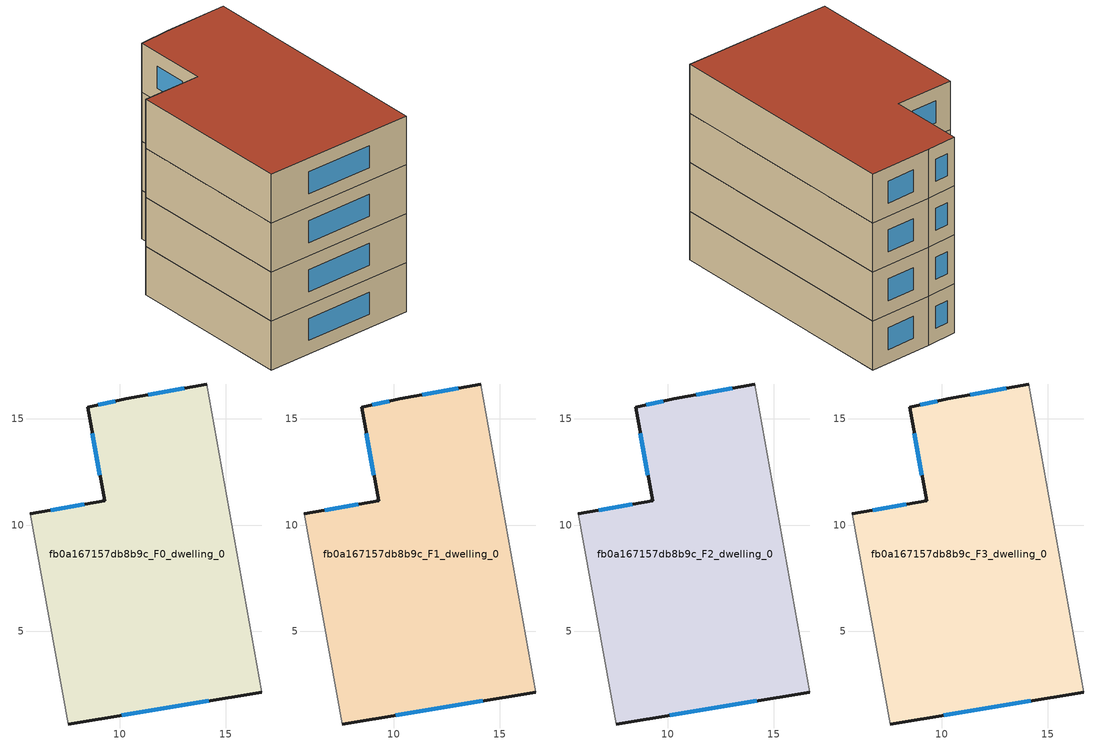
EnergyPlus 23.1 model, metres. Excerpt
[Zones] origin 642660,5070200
fb0a167157db8b9c_F0_dwelling_0
 floor ground (EU_floor_Construction): 14.09,16.64 16.69,2.13 7.58,0.64 5.78,10.54 9.29,11.14 8.49,15.55 10.29,15.95 z0
 wall outside (EU_wall_Construction): 14.09,16.64 10.29,15.95 8.49,15.55 9.29,11.14 5.78,10.54 / 7.58,0.64 16.69,2.13 z0:3
 wall adiabatic (EU_wall_Construction): 16.69,2.13 14.09,16.64 / 5.78,10.54 7.58,0.64 z0:3
 window (EU_Window_Construction): 9.79,15.84 8.98,15.66 / 13.04,16.45 11.33,16.14 / 10.09,1.05 14.18,1.72 / 8.32,10.98 6.75,10.71 / 8.71,14.33 9.07,12.36 z0.83:2.17
fb0a167157db8b9c_F1_dwelling_0
 floor to fb0a167157db8b9c_F0_dwelling_0 (EU_floor_Construction): 14.09,16.64 16.69,2.13 7.58,0.64 5.78,10.54 9.29,11.14 8.49,15.55 10.29,15.95 z3
 wall outside (EU_wall_Construction): 14.09,16.64 10.29,15.95 8.49,15.55 9.29,11.14 5.78,10.54 / 7.58,0.64 16.69,2.13 z3:6
 wall adiabatic (EU_wall_Construction): 16.69,2.13 14.09,16.64 / 5.78,10.54 7.58,0.64 z3:6
 window (EU_Window_Construction): 9.79,15.84 8.98,15.66 / 13.04,16.45 11.33,16.14 / 10.09,1.05 14.18,1.72 / 8.32,10.98 6.75,10.71 / 8.71,14.33 9.07,12.36 z3.83:5.17
fb0a167157db8b9c_F2_dwelling_0
 floor to fb0a167157db8b9c_F1_dwelling_0 (EU_floor_Construction): 14.09,16.64 16.69,2.13 7.58,0.64 5.78,10.54 9.29,11.14 8.49,15.55 10.29,15.95 z6
 wall outside (EU_wall_Construction): 14.09,16.64 10.29,15.95 8.49,15.55 9.29,11.14 5.78,10.54 / 7.58,0.64 16.69,2.13 z6:9
 wall adiabatic (EU_wall_Construction): 16.69,2.13 14.09,16.64 / 5.78,10.54 7.58,0.64 z6:9
 window (EU_Window_Construction): 9.79,15.84 8.98,15.66 / 13.04,16.45 11.33,16.14 / 10.09,1.05 14.18,1.72 / 8.32,10.98 6.75,10.71 / 8.71,14.33 9.07,12.36 z6.83:8.17
fb0a167157db8b9c_F3_dwelling_0
 floor to fb0a167157db8b9c_F2_dwelling_0 (EU_floor_Construction): 14.09,16.64 16.69,2.13 7.58,0.64 5.78,10.54 9.29,11.14 8.49,15.55 10.29,15.95 z9
 wall outside (EU_wall_Construction): 14.09,16.64 10.29,15.95 8.49,15.55 9.29,11.14 5.78,10.54 / 7.58,0.64 16.69,2.13 z9:12
 wall adiabatic (EU_wall_Construction): 16.69,2.13 14.09,16.64 / 5.78,10.54 7.58,0.64 z9:12
 window (EU_Window_Construction): 9.79,15.84 8.98,15.66 / 13.04,16.45 11.33,16.14 / 10.09,1.05 14.18,1.72 / 8.32,10.98 6.75,10.71 / 8.71,14.33 9.07,12.36 z9.83:11.17
 roof outside (EU_roof_Construction): 16.69,2.13 14.09,16.64 10.29,15.95 8.49,15.55 9.29,11.14 5.78,10.54 7.58,0.64 z12
[Building]
EU S2 Campaign: North Axis=0; Terrain=City; Solar Distribution=FullExterior
[Site:Location]
Lyon-Bron: Latitude=45.75; Longitude=5; Time Zone=1; Elevation=198
[SizingPeriod:WeatherFileDays]
AnnualSizingPeriod: Begin Month=1; Begin Day of Month=1; End Month=12; End Day of Month=31; Day of Week for Start Day=Monday; Use Weather File Daylight Saving Period=No; Use Weather File Rain and Snow Indicators=No
[MATERIAL]
EU_InternalMass_Material: Roughness=MediumRough; Thickness=0.1; Conductivity=1; Density=1800; Specific Heat=900; Thermal Absorptance=0.9; Solar Absorptance=0.7; Visible Absorptance=0.7
[MATERIAL:NOMASS] Roughness=MediumRough; Thermal Absorptance=0.9; Solar Absorptance=0.7; Visible Absorptance=0.7
Name | Thermal Resistance
EU_wall_NoMass | 0.87146
EU_roof_NoMass | 0.842276
EU_floor_NoMass | 0.496999
[WINDOWMATERIAL:SIMPLEGLAZINGSYSTEM]
EU_Window_SimpleGlazing: UFactor=2.2525; Solar Heat Gain Coefficient=0.76; Visible Transmittance=0.76
[CONSTRUCTION]
EU_wall_Construction: EU_wall_NoMass
EU_roof_Construction: EU_roof_NoMass
EU_floor_Construction: EU_floor_NoMass
EU_InternalMass_Construction: EU_InternalMass_Material
EU_Window_Construction: EU_Window_SimpleGlazing
[ZONE] Type=1; Multiplier=1; Ceiling Height=autocalculate; Floor Area=autocalculate; Part of Total Floor Area=Yes
Name | Volume
fb0a167157db8b9c_F0_dwelling_0 | 358.157
fb0a167157db8b9c_F1_dwelling_0; fb0a167157db8b9c_F2_dwelling_0 | 358.156
fb0a167157db8b9c_F3_dwelling_0 | 1432.62
[INTERNALMASS] Construction=EU_InternalMass_Construction; Surface Area=119.385
Name | Zone or ZoneList
fb0a167157db8b9c_F0_dwelling_0_EU_InternalMass | fb0a167157db8b9c_F0_dwelling_0
fb0a167157db8b9c_F1_dwelling_0_EU_InternalMass | fb0a167157db8b9c_F1_dwelling_0
fb0a167157db8b9c_F2_dwelling_0_EU_InternalMass | fb0a167157db8b9c_F2_dwelling_0
fb0a167157db8b9c_F3_dwelling_0_EU_InternalMass | fb0a167157db8b9c_F3_dwelling_0
[OTHEREQUIPMENT] Fuel Type=Electricity; Design Level Calculation Method=Watts/Area; Power per Zone Floor Area=1; Fraction Latent=0; Fraction Radiant=0; Fraction Lost=0; Carbon Dioxide Generation Rate=0; EndUse Subcategory=EU_Step8_InternalGains
Name | Zone or ZoneList or Space or SpaceList | Schedule
EU_Step8_InternalGain_fb0a167157db8b9c_F0_dwelling_0_f000 | fb0a167157db8b9c_F0_dwelling_0 | EU_Step8_GainSchedule_fb0a167157db8b9c_F0_dwelling_0_f000
EU_Step8_InternalGain_fb0a167157db8b9c_F1_dwelling_0_f000 | fb0a167157db8b9c_F1_dwelling_0 | EU_Step8_GainSchedule_fb0a167157db8b9c_F1_dwelling_0_f000
EU_Step8_InternalGain_fb0a167157db8b9c_F2_dwelling_0_f000 | fb0a167157db8b9c_F2_dwelling_0 | EU_Step8_GainSchedule_fb0a167157db8b9c_F2_dwelling_0_f000
EU_Step8_InternalGain_fb0a167157db8b9c_F3_dwelling_0_f000 | fb0a167157db8b9c_F3_dwelling_0 | EU_Step8_GainSchedule_fb0a167157db8b9c_F3_dwelling_0_f000
[ZONEVENTILATION:DESIGNFLOWRATE] Schedule=EU_AlwaysOn; Design Flow Rate Calculation Method=AirChanges/Hour; Air Changes per Hour=0.425; Ventilation Type=Natural; Fan Pressure Rise=0; Fan Total Efficiency=1; Constant Term Coefficient=1; Temperature Term Coefficient=0; Velocity Term Coefficient=0; Velocity Squared Term Coefficient=0; Minimum Indoor Temperature=-100; Maximum Indoor Temperature=100; Delta Temperature=-100; Minimum Outdoor Temperature=-100; Maximum Outdoor Temperature=100; Maximum Wind Speed=40
Name | Zone or ZoneList or Space or SpaceList
EU_ConstantAir_fb0a167157db8b9c_F0_dwelling_0 | fb0a167157db8b9c_F0_dwelling_0
EU_ConstantAir_fb0a167157db8b9c_F1_dwelling_0 | fb0a167157db8b9c_F1_dwelling_0
EU_ConstantAir_fb0a167157db8b9c_F2_dwelling_0 | fb0a167157db8b9c_F2_dwelling_0
EU_ConstantAir_fb0a167157db8b9c_F3_dwelling_0 | fb0a167157db8b9c_F3_dwelling_0
[HVACTEMPLATE:THERMOSTAT] Constant Heating Setpoint=20; Constant Cooling Setpoint=50
EU_HeatOnly_fb0a167157db8b9c_F0_dwelling_0; EU_HeatOnly_fb0a167157db8b9c_F1_dwelling_0; EU_HeatOnly_fb0a167157db8b9c_F2_dwelling_0; EU_HeatOnly_fb0a167157db8b9c_F3_dwelling_0
[HVACTEMPLATE:ZONE:IDEALLOADSAIRSYSTEM] System Availability Schedule=EU_AlwaysOn; Maximum Heating Supply Air Temperature=50; Minimum Cooling Supply Air Temperature=13; Maximum Heating Supply Air Humidity Ratio=0.0156; Minimum Cooling Supply Air Humidity Ratio=0.0077; Heating Limit=NoLimit; Cooling Limit=NoLimit; Heating Availability Schedule=EU_AlwaysOn; Cooling Availability Schedule=EU_CoolingOff; Dehumidification Control Type=ConstantSensibleHeatRatio; Cooling Sensible Heat Ratio=0.7; Dehumidification Setpoint=60; Humidification Control Type=None; Humidification Setpoint=30; Outdoor Air Method=None; Outdoor Air Flow Rate per Person=0.00944; Outdoor Air Flow Rate per Zone Floor Area=0; Outdoor Air Flow Rate per Zone=0; Demand Controlled Ventilation Type=None; Outdoor Air Economizer Type=NoEconomizer; Heat Recovery Type=None; Sensible Heat Recovery Effectiveness=0.7; Latent Heat Recovery Effectiveness=0.65
Name | Template Thermostat
fb0a167157db8b9c_F0_dwelling_0 | EU_HeatOnly_fb0a167157db8b9c_F0_dwelling_0
fb0a167157db8b9c_F1_dwelling_0 | EU_HeatOnly_fb0a167157db8b9c_F1_dwelling_0
fb0a167157db8b9c_F2_dwelling_0 | EU_HeatOnly_fb0a167157db8b9c_F2_dwelling_0
fb0a167157db8b9c_F3_dwelling_0 | EU_HeatOnly_fb0a167157db8b9c_F3_dwelling_0
[SIZING:ZONE] Zone Cooling Design Supply Air Temperature Input Method=SupplyAirTemperature; Zone Cooling Design Supply Air Temperature=13; Zone Heating Design Supply Air Temperature Input Method=SupplyAirTemperature; Zone Heating Design Supply Air Temperature=50; Zone Cooling Design Supply Air Humidity Ratio=0.008; Zone Heating Design Supply Air Humidity Ratio=0.008; Cooling Design Air Flow Method=DesignDay; Cooling Design Air Flow Rate=0; Cooling Minimum Air Flow per Zone Floor Area=0.000762; Cooling Minimum Air Flow=0; Cooling Minimum Air Flow Fraction=0.2; Heating Design Air Flow Method=DesignDay; Heating Design Air Flow Rate=0; Heating Maximum Air Flow per Zone Floor Area=0.002032; Heating Maximum Air Flow=0.141576; Heating Maximum Air Flow Fraction=0.3; Account for Dedicated Outdoor Air System=No; Dedicated Outdoor Air System Control Strategy=NeutralSupplyAir; Dedicated Outdoor Air Low Setpoint Temperature for Design=autosize; Dedicated Outdoor Air High Setpoint Temperature for Design=autosize; Zone Load Sizing Method=Sensible Load Only No Latent Load; Zone Latent Cooling Design Supply Air Humidity Ratio Input Method=HumidityRatioDifference; Zone Cooling Design Supply Air Humidity Ratio Difference=0.005; Zone Latent Heating Design Supply Air Humidity Ratio Input Method=HumidityRatioDifference; Zone Humidification Design Supply Air Humidity Ratio Difference=0.005
fb0a167157db8b9c_F0_dwelling_0; fb0a167157db8b9c_F1_dwelling_0; fb0a167157db8b9c_F2_dwelling_0; fb0a167157db8b9c_F3_dwelling_0
[SCHEDULE:CONSTANT]
Name | Hourly Value
EU_AlwaysOn | 1
EU_CoolingOff | 0
[SCHEDULE:FILE] Column Number=1; Rows to Skip at Top=0; Number of Hours of Data=8760; Column Separator=Comma; Interpolate to Timestep=No; Minutes per Item=60; Adjust Schedule for Daylight Savings=Yes
Name | File
EU_Step8_GainSchedule_fb0a167157db8b9c_F0_dwelling_0_f000 | ../../schedules/fb0a167157db8b9c/fb0a167157db8b9c_F0_dwelling_0_f000_gain.csv
EU_Step8_GainSchedule_fb0a167157db8b9c_F1_dwelling_0_f000 | ../../schedules/fb0a167157db8b9c/fb0a167157db8b9c_F1_dwelling_0_f000_gain.csv
EU_Step8_GainSchedule_fb0a167157db8b9c_F2_dwelling_0_f000 | ../../schedules/fb0a167157db8b9c/fb0a167157db8b9c_F2_dwelling_0_f000_gain.csv
EU_Step8_GainSchedule_fb0a167157db8b9c_F3_dwelling_0_f000 | ../../schedules/fb0a167157db8b9c/fb0a167157db8b9c_F3_dwelling_0_f000_gain.csv
